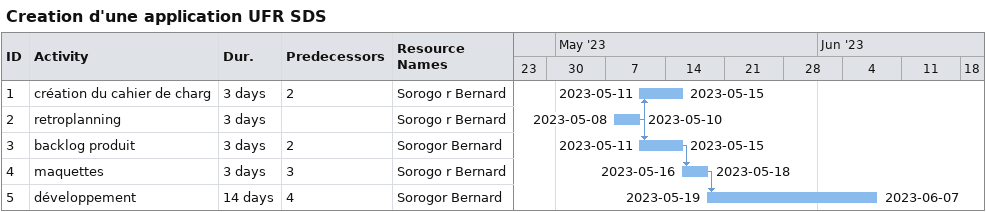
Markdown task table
Creation d'une application UFR SDS

| ID | Task | Duration | Start | Finish | Predecessors | Resources |
|---|---|---|---|---|---|---|
| 1 | création du cahier de charg | 3d | 2023-05-11 | 2023-05-15 | 2 | Sorogo r Bernard |
| 2 | retroplanning | 3d | 2023-05-08 | 2023-05-10 |  | Sorogo r Bernard |
| 3 | backlog produit | 3d | 2023-05-11 | 2023-05-15 | 2 | Sorogor Bernard |
| 4 | maquettes | 3d | 2023-05-16 | 2023-05-18 | 3 | Sorogo r Bernard |
| 5 | développement | 14d | 2023-05-19 | 2023-06-07 | 4 | Sorogor Bernard |
